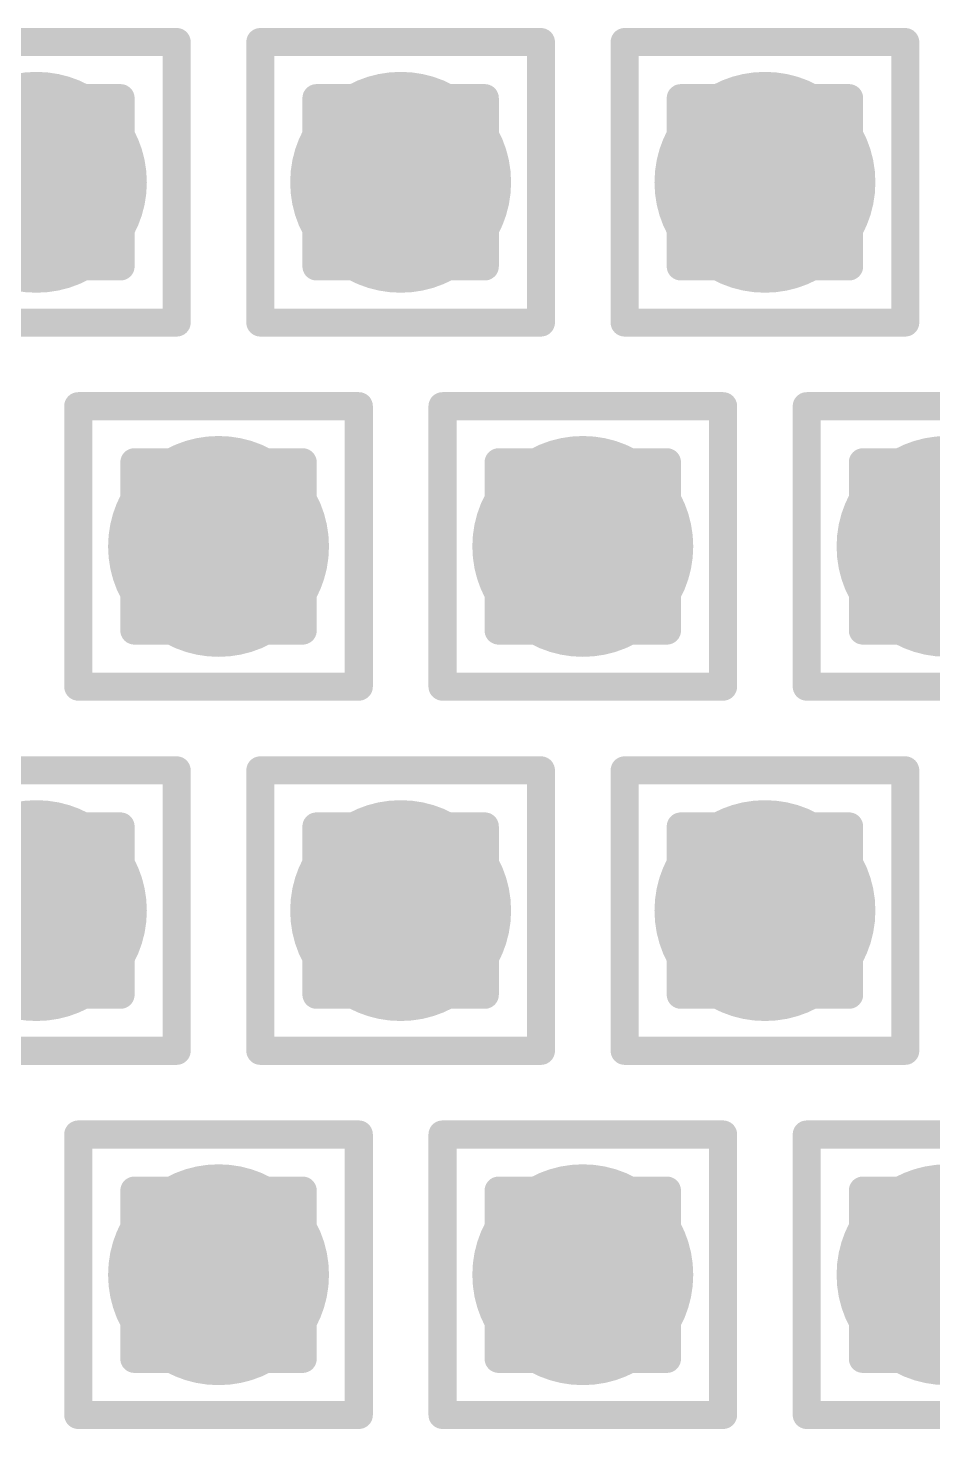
# Model space of a CAD drawing. Header units: inches. Extents: x -18 to 5357, y -8 to 5291.
# Drawn here: x 32.852 to 34.491, y 11.097 to 13.635 of the extents above; entities that cross this region are included whole.
import ezdxf

# ---------------------------------------------------------------- set-up
doc = ezdxf.new("R2010")
doc.units = ezdxf.units.IN
for name, color, linetype in [('Bottom Layer', 5, 'Continuous'), ('Drill Drawing', 1, 'Continuous'), ('Ground', 16, 'Continuous'), ('Power', 76, 'Continuous'), ('Top Layer', 1, 'Continuous'), ('Via Holes', 16, 'Continuous')]:
    doc.layers.add(name, color=color, linetype=linetype)

msp = doc.modelspace()

# ---------------------------------------------------------------- hatches: boundary and pattern name
at = {"layer": 'Bottom Layer'}
h = msp.add_hatch(color=5, dxfattribs=at)
edge = h.paths.add_edge_path()
edge.add_arc((32.8676, 13.3553), 0.2, 0, 360)
h = msp.add_hatch(color=5, dxfattribs=at)
edge = h.paths.add_edge_path()
edge.add_arc((33.5271, 13.3553), 0.2, 0, 360)
h = msp.add_hatch(color=5, dxfattribs=at)
edge = h.paths.add_edge_path()
edge.add_arc((34.1867, 13.3553), 0.2, 0, 360)
h = msp.add_hatch(color=5, dxfattribs=at)
edge = h.paths.add_edge_path()
edge.add_arc((33.1974, 12.6958), 0.2, 0, 360)
h = msp.add_hatch(color=5, dxfattribs=at)
edge = h.paths.add_edge_path()
edge.add_arc((33.8569, 12.6958), 0.2, 0, 360)
h = msp.add_hatch(color=5, dxfattribs=at)
edge = h.paths.add_edge_path()
edge.add_arc((34.5164, 12.6958), 0.2, 0, 360)
h = msp.add_hatch(color=5, dxfattribs=at)
edge = h.paths.add_edge_path()
edge.add_arc((32.8676, 12.0362), 0.2, 0, 360)
h = msp.add_hatch(color=5, dxfattribs=at)
edge = h.paths.add_edge_path()
edge.add_arc((33.5271, 12.0362), 0.2, 0, 360)
h = msp.add_hatch(color=5, dxfattribs=at)
edge = h.paths.add_edge_path()
edge.add_arc((34.1867, 12.0362), 0.2, 0, 360)
h = msp.add_hatch(color=5, dxfattribs=at)
edge = h.paths.add_edge_path()
edge.add_arc((33.1974, 11.3767), 0.2, 0, 360)
h = msp.add_hatch(color=5, dxfattribs=at)
edge = h.paths.add_edge_path()
edge.add_arc((33.8569, 11.3767), 0.2, 0, 360)
h = msp.add_hatch(color=5, dxfattribs=at)
edge = h.paths.add_edge_path()
edge.add_arc((34.5164, 11.3767), 0.2, 0, 360)
at = {"layer": 'Ground'}
h = msp.add_hatch(color=16, dxfattribs=at)
edge = h.paths.add_edge_path()
edge.add_arc((32.8676, 13.3553), 0.2, 0, 360)
h = msp.add_hatch(color=16, dxfattribs=at)
edge = h.paths.add_edge_path()
edge.add_arc((33.5271, 13.3553), 0.2, 0, 360)
h = msp.add_hatch(color=16, dxfattribs=at)
edge = h.paths.add_edge_path()
edge.add_arc((34.1867, 13.3553), 0.2, 0, 360)
h = msp.add_hatch(color=16, dxfattribs=at)
edge = h.paths.add_edge_path()
edge.add_arc((33.1974, 12.6958), 0.2, 0, 360)
h = msp.add_hatch(color=16, dxfattribs=at)
edge = h.paths.add_edge_path()
edge.add_arc((33.8569, 12.6958), 0.2, 0, 360)
h = msp.add_hatch(color=16, dxfattribs=at)
edge = h.paths.add_edge_path()
edge.add_arc((34.5164, 12.6958), 0.2, 0, 360)
h = msp.add_hatch(color=16, dxfattribs=at)
edge = h.paths.add_edge_path()
edge.add_arc((32.8676, 12.0362), 0.2, 0, 360)
h = msp.add_hatch(color=16, dxfattribs=at)
edge = h.paths.add_edge_path()
edge.add_arc((33.5271, 12.0362), 0.2, 0, 360)
h = msp.add_hatch(color=16, dxfattribs=at)
edge = h.paths.add_edge_path()
edge.add_arc((34.1867, 12.0362), 0.2, 0, 360)
h = msp.add_hatch(color=16, dxfattribs=at)
edge = h.paths.add_edge_path()
edge.add_arc((33.1974, 11.3767), 0.2, 0, 360)
h = msp.add_hatch(color=16, dxfattribs=at)
edge = h.paths.add_edge_path()
edge.add_arc((33.8569, 11.3767), 0.2, 0, 360)
h = msp.add_hatch(color=16, dxfattribs=at)
edge = h.paths.add_edge_path()
edge.add_arc((34.5164, 11.3767), 0.2, 0, 360)
at = {"layer": 'Power'}
h = msp.add_hatch(color=76, dxfattribs=at)
edge = h.paths.add_edge_path()
edge.add_arc((32.8676, 13.3553), 0.2, 0, 360)
h = msp.add_hatch(color=76, dxfattribs=at)
edge = h.paths.add_edge_path()
edge.add_arc((33.5271, 13.3553), 0.2, 0, 360)
h = msp.add_hatch(color=76, dxfattribs=at)
edge = h.paths.add_edge_path()
edge.add_arc((34.1867, 13.3553), 0.2, 0, 360)
h = msp.add_hatch(color=76, dxfattribs=at)
edge = h.paths.add_edge_path()
edge.add_arc((33.1974, 12.6958), 0.2, 0, 360)
h = msp.add_hatch(color=76, dxfattribs=at)
edge = h.paths.add_edge_path()
edge.add_arc((33.8569, 12.6958), 0.2, 0, 360)
h = msp.add_hatch(color=76, dxfattribs=at)
edge = h.paths.add_edge_path()
edge.add_arc((34.5164, 12.6958), 0.2, 0, 360)
h = msp.add_hatch(color=76, dxfattribs=at)
edge = h.paths.add_edge_path()
edge.add_arc((32.8676, 12.0362), 0.2, 0, 360)
h = msp.add_hatch(color=76, dxfattribs=at)
edge = h.paths.add_edge_path()
edge.add_arc((33.5271, 12.0362), 0.2, 0, 360)
h = msp.add_hatch(color=76, dxfattribs=at)
edge = h.paths.add_edge_path()
edge.add_arc((34.1867, 12.0362), 0.2, 0, 360)
h = msp.add_hatch(color=76, dxfattribs=at)
edge = h.paths.add_edge_path()
edge.add_arc((33.1974, 11.3767), 0.2, 0, 360)
h = msp.add_hatch(color=76, dxfattribs=at)
edge = h.paths.add_edge_path()
edge.add_arc((33.8569, 11.3767), 0.2, 0, 360)
h = msp.add_hatch(color=76, dxfattribs=at)
edge = h.paths.add_edge_path()
edge.add_arc((34.5164, 11.3767), 0.2, 0, 360)
at = {"layer": 'Top Layer'}
h = msp.add_hatch(color=1, dxfattribs=at)
edge = h.paths.add_edge_path()
edge.add_arc((32.8676, 13.3553), 0.2, 0, 360)
h = msp.add_hatch(color=1, dxfattribs=at)
edge = h.paths.add_edge_path()
edge.add_arc((33.5271, 13.3553), 0.2, 0, 360)
h = msp.add_hatch(color=1, dxfattribs=at)
edge = h.paths.add_edge_path()
edge.add_arc((34.1867, 13.3553), 0.2, 0, 360)
h = msp.add_hatch(color=1, dxfattribs=at)
edge = h.paths.add_edge_path()
edge.add_arc((33.1974, 12.6958), 0.2, 0, 360)
h = msp.add_hatch(color=1, dxfattribs=at)
edge = h.paths.add_edge_path()
edge.add_arc((33.8569, 12.6958), 0.2, 0, 360)
h = msp.add_hatch(color=1, dxfattribs=at)
edge = h.paths.add_edge_path()
edge.add_arc((34.5164, 12.6958), 0.2, 0, 360)
h = msp.add_hatch(color=1, dxfattribs=at)
edge = h.paths.add_edge_path()
edge.add_arc((32.8676, 12.0362), 0.2, 0, 360)
h = msp.add_hatch(color=1, dxfattribs=at)
edge = h.paths.add_edge_path()
edge.add_arc((33.5271, 12.0362), 0.2, 0, 360)
h = msp.add_hatch(color=1, dxfattribs=at)
edge = h.paths.add_edge_path()
edge.add_arc((34.1867, 12.0362), 0.2, 0, 360)
h = msp.add_hatch(color=1, dxfattribs=at)
edge = h.paths.add_edge_path()
edge.add_arc((33.1974, 11.3767), 0.2, 0, 360)
h = msp.add_hatch(color=1, dxfattribs=at)
edge = h.paths.add_edge_path()
edge.add_arc((33.8569, 11.3767), 0.2, 0, 360)
h = msp.add_hatch(color=1, dxfattribs=at)
edge = h.paths.add_edge_path()
edge.add_arc((34.5164, 11.3767), 0.2, 0, 360)
at = {"layer": 'Via Holes'}
h = msp.add_hatch(color=7, dxfattribs=at)
edge = h.paths.add_edge_path()
edge.add_arc((32.8676, 13.3553), 0.1, 0, 360)
h = msp.add_hatch(color=7, dxfattribs=at)
edge = h.paths.add_edge_path()
edge.add_arc((33.5271, 13.3553), 0.1, 0, 360)
h = msp.add_hatch(color=7, dxfattribs=at)
edge = h.paths.add_edge_path()
edge.add_arc((34.1867, 13.3553), 0.1, 0, 360)
h = msp.add_hatch(color=7, dxfattribs=at)
edge = h.paths.add_edge_path()
edge.add_arc((33.1974, 12.6958), 0.1, 0, 360)
h = msp.add_hatch(color=7, dxfattribs=at)
edge = h.paths.add_edge_path()
edge.add_arc((33.8569, 12.6958), 0.1, 0, 360)
h = msp.add_hatch(color=7, dxfattribs=at)
edge = h.paths.add_edge_path()
edge.add_arc((34.5164, 12.6958), 0.1, 0, 360)
h = msp.add_hatch(color=7, dxfattribs=at)
edge = h.paths.add_edge_path()
edge.add_arc((32.8676, 12.0362), 0.1, 0, 360)
h = msp.add_hatch(color=7, dxfattribs=at)
edge = h.paths.add_edge_path()
edge.add_arc((33.5271, 12.0362), 0.1, 0, 360)
h = msp.add_hatch(color=7, dxfattribs=at)
edge = h.paths.add_edge_path()
edge.add_arc((34.1867, 12.0362), 0.1, 0, 360)
h = msp.add_hatch(color=7, dxfattribs=at)
edge = h.paths.add_edge_path()
edge.add_arc((33.1974, 11.3767), 0.1, 0, 360)
h = msp.add_hatch(color=7, dxfattribs=at)
edge = h.paths.add_edge_path()
edge.add_arc((33.8569, 11.3767), 0.1, 0, 360)
h = msp.add_hatch(color=7, dxfattribs=at)
edge = h.paths.add_edge_path()
edge.add_arc((34.5164, 11.3767), 0.1, 0, 360)

# ---------------------------------------------------------------- linework, layer by layer
at = {"layer": 'Drill Drawing'}
for points in [[(32.6136, 13.6093, 0.0508, 0.0508, 0), (33.1216, 13.6093, 0.0508, 0.0508, 0)], [(33.1216, 13.1013, 0.0508, 0.0508, 0), (33.1216, 13.6093, 0.0508, 0.0508, 0)], [(33.2731, 13.6093, 0.0508, 0.0508, 0), (33.7811, 13.6093, 0.0508, 0.0508, 0)], [(33.2731, 13.1013, 0.0508, 0.0508, 0), (33.2731, 13.6093, 0.0508, 0.0508, 0)], [(33.7811, 13.1013, 0.0508, 0.0508, 0), (33.7811, 13.6093, 0.0508, 0.0508, 0)], [(33.9327, 13.6093, 0.0508, 0.0508, 0), (34.4407, 13.6093, 0.0508, 0.0508, 0)], [(33.9327, 13.1013, 0.0508, 0.0508, 0), (33.9327, 13.6093, 0.0508, 0.0508, 0)], [(34.4407, 13.1013, 0.0508, 0.0508, 0), (34.4407, 13.6093, 0.0508, 0.0508, 0)], [(32.7152, 13.5077, 0.0508, 0.0508, 0), (33.02, 13.5077, 0.0508, 0.0508, 0)], [(33.02, 13.2029, 0.0508, 0.0508, 0), (33.02, 13.5077, 0.0508, 0.0508, 0)], [(33.3747, 13.5077, 0.0508, 0.0508, 0), (33.6795, 13.5077, 0.0508, 0.0508, 0)], [(33.3747, 13.2029, 0.0508, 0.0508, 0), (33.3747, 13.5077, 0.0508, 0.0508, 0)], [(33.6795, 13.2029, 0.0508, 0.0508, 0), (33.6795, 13.5077, 0.0508, 0.0508, 0)], [(34.0343, 13.5077, 0.0508, 0.0508, 0), (34.3391, 13.5077, 0.0508, 0.0508, 0)], [(34.0343, 13.2029, 0.0508, 0.0508, 0), (34.0343, 13.5077, 0.0508, 0.0508, 0)], [(34.3391, 13.2029, 0.0508, 0.0508, 0), (34.3391, 13.5077, 0.0508, 0.0508, 0)], [(32.7152, 13.2029, 0.0508, 0.0508, 0), (33.02, 13.2029, 0.0508, 0.0508, 0)], [(33.3747, 13.2029, 0.0508, 0.0508, 0), (33.6795, 13.2029, 0.0508, 0.0508, 0)], [(34.0343, 13.2029, 0.0508, 0.0508, 0), (34.3391, 13.2029, 0.0508, 0.0508, 0)], [(32.6136, 13.1013, 0.0508, 0.0508, 0), (33.1216, 13.1013, 0.0508, 0.0508, 0)], [(33.2731, 13.1013, 0.0508, 0.0508, 0), (33.7811, 13.1013, 0.0508, 0.0508, 0)], [(33.9327, 13.1013, 0.0508, 0.0508, 0), (34.4407, 13.1013, 0.0508, 0.0508, 0)], [(32.9434, 12.9498, 0.0508, 0.0508, 0), (33.4514, 12.9498, 0.0508, 0.0508, 0)], [(32.9434, 12.4418, 0.0508, 0.0508, 0), (32.9434, 12.9498, 0.0508, 0.0508, 0)], [(33.4514, 12.4418, 0.0508, 0.0508, 0), (33.4514, 12.9498, 0.0508, 0.0508, 0)], [(33.6029, 12.9498, 0.0508, 0.0508, 0), (34.1109, 12.9498, 0.0508, 0.0508, 0)], [(33.6029, 12.4418, 0.0508, 0.0508, 0), (33.6029, 12.9498, 0.0508, 0.0508, 0)], [(34.1109, 12.4418, 0.0508, 0.0508, 0), (34.1109, 12.9498, 0.0508, 0.0508, 0)], [(34.2624, 12.9498, 0.0508, 0.0508, 0), (34.7704, 12.9498, 0.0508, 0.0508, 0)], [(34.2624, 12.4418, 0.0508, 0.0508, 0), (34.2624, 12.9498, 0.0508, 0.0508, 0)], [(33.045, 12.8482, 0.0508, 0.0508, 0), (33.3498, 12.8482, 0.0508, 0.0508, 0)], [(33.045, 12.5434, 0.0508, 0.0508, 0), (33.045, 12.8482, 0.0508, 0.0508, 0)], [(33.3498, 12.5434, 0.0508, 0.0508, 0), (33.3498, 12.8482, 0.0508, 0.0508, 0)], [(33.7045, 12.8482, 0.0508, 0.0508, 0), (34.0093, 12.8482, 0.0508, 0.0508, 0)], [(33.7045, 12.5434, 0.0508, 0.0508, 0), (33.7045, 12.8482, 0.0508, 0.0508, 0)], [(34.0093, 12.5434, 0.0508, 0.0508, 0), (34.0093, 12.8482, 0.0508, 0.0508, 0)], [(34.364, 12.8482, 0.0508, 0.0508, 0), (34.6688, 12.8482, 0.0508, 0.0508, 0)], [(34.364, 12.5434, 0.0508, 0.0508, 0), (34.364, 12.8482, 0.0508, 0.0508, 0)], [(33.045, 12.5434, 0.0508, 0.0508, 0), (33.3498, 12.5434, 0.0508, 0.0508, 0)], [(33.7045, 12.5434, 0.0508, 0.0508, 0), (34.0093, 12.5434, 0.0508, 0.0508, 0)], [(34.364, 12.5434, 0.0508, 0.0508, 0), (34.6688, 12.5434, 0.0508, 0.0508, 0)], [(32.9434, 12.4418, 0.0508, 0.0508, 0), (33.4514, 12.4418, 0.0508, 0.0508, 0)], [(33.6029, 12.4418, 0.0508, 0.0508, 0), (34.1109, 12.4418, 0.0508, 0.0508, 0)], [(34.2624, 12.4418, 0.0508, 0.0508, 0), (34.7704, 12.4418, 0.0508, 0.0508, 0)], [(32.6136, 12.2902, 0.0508, 0.0508, 0), (33.1216, 12.2902, 0.0508, 0.0508, 0)], [(33.1216, 11.7822, 0.0508, 0.0508, 0), (33.1216, 12.2902, 0.0508, 0.0508, 0)], [(33.2731, 12.2902, 0.0508, 0.0508, 0), (33.7811, 12.2902, 0.0508, 0.0508, 0)], [(33.2731, 11.7822, 0.0508, 0.0508, 0), (33.2731, 12.2902, 0.0508, 0.0508, 0)], [(33.7811, 11.7822, 0.0508, 0.0508, 0), (33.7811, 12.2902, 0.0508, 0.0508, 0)], [(33.9327, 12.2902, 0.0508, 0.0508, 0), (34.4407, 12.2902, 0.0508, 0.0508, 0)], [(33.9327, 11.7822, 0.0508, 0.0508, 0), (33.9327, 12.2902, 0.0508, 0.0508, 0)], [(34.4407, 11.7822, 0.0508, 0.0508, 0), (34.4407, 12.2902, 0.0508, 0.0508, 0)], [(32.7152, 12.1886, 0.0508, 0.0508, 0), (33.02, 12.1886, 0.0508, 0.0508, 0)], [(33.02, 11.8838, 0.0508, 0.0508, 0), (33.02, 12.1886, 0.0508, 0.0508, 0)], [(33.3747, 12.1886, 0.0508, 0.0508, 0), (33.6795, 12.1886, 0.0508, 0.0508, 0)], [(33.3747, 11.8838, 0.0508, 0.0508, 0), (33.3747, 12.1886, 0.0508, 0.0508, 0)], [(33.6795, 11.8838, 0.0508, 0.0508, 0), (33.6795, 12.1886, 0.0508, 0.0508, 0)], [(34.0343, 12.1886, 0.0508, 0.0508, 0), (34.3391, 12.1886, 0.0508, 0.0508, 0)], [(34.0343, 11.8838, 0.0508, 0.0508, 0), (34.0343, 12.1886, 0.0508, 0.0508, 0)], [(34.3391, 11.8838, 0.0508, 0.0508, 0), (34.3391, 12.1886, 0.0508, 0.0508, 0)], [(32.7152, 11.8838, 0.0508, 0.0508, 0), (33.02, 11.8838, 0.0508, 0.0508, 0)], [(33.3747, 11.8838, 0.0508, 0.0508, 0), (33.6795, 11.8838, 0.0508, 0.0508, 0)], [(34.0343, 11.8838, 0.0508, 0.0508, 0), (34.3391, 11.8838, 0.0508, 0.0508, 0)], [(32.6136, 11.7822, 0.0508, 0.0508, 0), (33.1216, 11.7822, 0.0508, 0.0508, 0)], [(33.2731, 11.7822, 0.0508, 0.0508, 0), (33.7811, 11.7822, 0.0508, 0.0508, 0)], [(33.9327, 11.7822, 0.0508, 0.0508, 0), (34.4407, 11.7822, 0.0508, 0.0508, 0)], [(32.9434, 11.6307, 0.0508, 0.0508, 0), (33.4514, 11.6307, 0.0508, 0.0508, 0)], [(32.9434, 11.1227, 0.0508, 0.0508, 0), (32.9434, 11.6307, 0.0508, 0.0508, 0)], [(33.4514, 11.1227, 0.0508, 0.0508, 0), (33.4514, 11.6307, 0.0508, 0.0508, 0)], [(33.6029, 11.6307, 0.0508, 0.0508, 0), (34.1109, 11.6307, 0.0508, 0.0508, 0)], [(33.6029, 11.1227, 0.0508, 0.0508, 0), (33.6029, 11.6307, 0.0508, 0.0508, 0)], [(34.1109, 11.1227, 0.0508, 0.0508, 0), (34.1109, 11.6307, 0.0508, 0.0508, 0)], [(34.2624, 11.6307, 0.0508, 0.0508, 0), (34.7704, 11.6307, 0.0508, 0.0508, 0)], [(34.2624, 11.1227, 0.0508, 0.0508, 0), (34.2624, 11.6307, 0.0508, 0.0508, 0)], [(33.045, 11.5291, 0.0508, 0.0508, 0), (33.3498, 11.5291, 0.0508, 0.0508, 0)], [(33.045, 11.2243, 0.0508, 0.0508, 0), (33.045, 11.5291, 0.0508, 0.0508, 0)], [(33.3498, 11.2243, 0.0508, 0.0508, 0), (33.3498, 11.5291, 0.0508, 0.0508, 0)], [(33.7045, 11.5291, 0.0508, 0.0508, 0), (34.0093, 11.5291, 0.0508, 0.0508, 0)], [(33.7045, 11.2243, 0.0508, 0.0508, 0), (33.7045, 11.5291, 0.0508, 0.0508, 0)], [(34.0093, 11.2243, 0.0508, 0.0508, 0), (34.0093, 11.5291, 0.0508, 0.0508, 0)], [(34.364, 11.5291, 0.0508, 0.0508, 0), (34.6688, 11.5291, 0.0508, 0.0508, 0)], [(34.364, 11.2243, 0.0508, 0.0508, 0), (34.364, 11.5291, 0.0508, 0.0508, 0)], [(33.045, 11.2243, 0.0508, 0.0508, 0), (33.3498, 11.2243, 0.0508, 0.0508, 0)], [(33.7045, 11.2243, 0.0508, 0.0508, 0), (34.0093, 11.2243, 0.0508, 0.0508, 0)], [(34.364, 11.2243, 0.0508, 0.0508, 0), (34.6688, 11.2243, 0.0508, 0.0508, 0)], [(32.9434, 11.1227, 0.0508, 0.0508, 0), (33.4514, 11.1227, 0.0508, 0.0508, 0)], [(33.6029, 11.1227, 0.0508, 0.0508, 0), (34.1109, 11.1227, 0.0508, 0.0508, 0)], [(34.2624, 11.1227, 0.0508, 0.0508, 0), (34.7704, 11.1227, 0.0508, 0.0508, 0)]]:
    msp.add_lwpolyline(points, format="xyseb", dxfattribs=at)
for points in [[(33.1089, 13.6093, 0.0254, 0.0254, 1), (33.1343, 13.6093, 0.0254, 0.0254, 1)], [(33.1089, 13.6093, 0.0254, 0.0254, 1), (33.1343, 13.6093, 0.0254, 0.0254, 1)], [(33.2604, 13.6093, 0.0254, 0.0254, 1), (33.2858, 13.6093, 0.0254, 0.0254, 1)], [(33.2604, 13.6093, 0.0254, 0.0254, 1), (33.2858, 13.6093, 0.0254, 0.0254, 1)], [(33.7684, 13.6093, 0.0254, 0.0254, 1), (33.7938, 13.6093, 0.0254, 0.0254, 1)], [(33.7684, 13.6093, 0.0254, 0.0254, 1), (33.7938, 13.6093, 0.0254, 0.0254, 1)], [(33.92, 13.6093, 0.0254, 0.0254, 1), (33.9454, 13.6093, 0.0254, 0.0254, 1)], [(33.92, 13.6093, 0.0254, 0.0254, 1), (33.9454, 13.6093, 0.0254, 0.0254, 1)], [(34.428, 13.6093, 0.0254, 0.0254, 1), (34.4534, 13.6093, 0.0254, 0.0254, 1)], [(34.428, 13.6093, 0.0254, 0.0254, 1), (34.4534, 13.6093, 0.0254, 0.0254, 1)], [(33.0073, 13.5077, 0.0254, 0.0254, 1), (33.0327, 13.5077, 0.0254, 0.0254, 1)], [(33.0073, 13.5077, 0.0254, 0.0254, 1), (33.0327, 13.5077, 0.0254, 0.0254, 1)], [(33.362, 13.5077, 0.0254, 0.0254, 1), (33.3874, 13.5077, 0.0254, 0.0254, 1)], [(33.362, 13.5077, 0.0254, 0.0254, 1), (33.3874, 13.5077, 0.0254, 0.0254, 1)], [(33.6668, 13.5077, 0.0254, 0.0254, 1), (33.6922, 13.5077, 0.0254, 0.0254, 1)], [(33.6668, 13.5077, 0.0254, 0.0254, 1), (33.6922, 13.5077, 0.0254, 0.0254, 1)], [(34.0216, 13.5077, 0.0254, 0.0254, 1), (34.047, 13.5077, 0.0254, 0.0254, 1)], [(34.0216, 13.5077, 0.0254, 0.0254, 1), (34.047, 13.5077, 0.0254, 0.0254, 1)], [(34.3264, 13.5077, 0.0254, 0.0254, 1), (34.3518, 13.5077, 0.0254, 0.0254, 1)], [(34.3264, 13.5077, 0.0254, 0.0254, 1), (34.3518, 13.5077, 0.0254, 0.0254, 1)], [(33.0073, 13.2029, 0.0254, 0.0254, 1), (33.0327, 13.2029, 0.0254, 0.0254, 1)], [(33.0073, 13.2029, 0.0254, 0.0254, 1), (33.0327, 13.2029, 0.0254, 0.0254, 1)], [(33.362, 13.2029, 0.0254, 0.0254, 1), (33.3874, 13.2029, 0.0254, 0.0254, 1)], [(33.362, 13.2029, 0.0254, 0.0254, 1), (33.3874, 13.2029, 0.0254, 0.0254, 1)], [(33.6668, 13.2029, 0.0254, 0.0254, 1), (33.6922, 13.2029, 0.0254, 0.0254, 1)], [(33.6668, 13.2029, 0.0254, 0.0254, 1), (33.6922, 13.2029, 0.0254, 0.0254, 1)], [(34.0216, 13.2029, 0.0254, 0.0254, 1), (34.047, 13.2029, 0.0254, 0.0254, 1)], [(34.0216, 13.2029, 0.0254, 0.0254, 1), (34.047, 13.2029, 0.0254, 0.0254, 1)], [(34.3264, 13.2029, 0.0254, 0.0254, 1), (34.3518, 13.2029, 0.0254, 0.0254, 1)], [(34.3264, 13.2029, 0.0254, 0.0254, 1), (34.3518, 13.2029, 0.0254, 0.0254, 1)], [(33.1089, 13.1013, 0.0254, 0.0254, 1), (33.1343, 13.1013, 0.0254, 0.0254, 1)], [(33.1089, 13.1013, 0.0254, 0.0254, 1), (33.1343, 13.1013, 0.0254, 0.0254, 1)], [(33.2604, 13.1013, 0.0254, 0.0254, 1), (33.2858, 13.1013, 0.0254, 0.0254, 1)], [(33.2604, 13.1013, 0.0254, 0.0254, 1), (33.2858, 13.1013, 0.0254, 0.0254, 1)], [(33.7684, 13.1013, 0.0254, 0.0254, 1), (33.7938, 13.1013, 0.0254, 0.0254, 1)], [(33.7684, 13.1013, 0.0254, 0.0254, 1), (33.7938, 13.1013, 0.0254, 0.0254, 1)], [(33.92, 13.1013, 0.0254, 0.0254, 1), (33.9454, 13.1013, 0.0254, 0.0254, 1)], [(33.92, 13.1013, 0.0254, 0.0254, 1), (33.9454, 13.1013, 0.0254, 0.0254, 1)], [(34.428, 13.1013, 0.0254, 0.0254, 1), (34.4534, 13.1013, 0.0254, 0.0254, 1)], [(34.428, 13.1013, 0.0254, 0.0254, 1), (34.4534, 13.1013, 0.0254, 0.0254, 1)], [(32.9307, 12.9498, 0.0254, 0.0254, 1), (32.9561, 12.9498, 0.0254, 0.0254, 1)], [(32.9307, 12.9498, 0.0254, 0.0254, 1), (32.9561, 12.9498, 0.0254, 0.0254, 1)], [(33.4387, 12.9498, 0.0254, 0.0254, 1), (33.4641, 12.9498, 0.0254, 0.0254, 1)], [(33.4387, 12.9498, 0.0254, 0.0254, 1), (33.4641, 12.9498, 0.0254, 0.0254, 1)], [(33.5902, 12.9498, 0.0254, 0.0254, 1), (33.6156, 12.9498, 0.0254, 0.0254, 1)], [(33.5902, 12.9498, 0.0254, 0.0254, 1), (33.6156, 12.9498, 0.0254, 0.0254, 1)], [(34.0982, 12.9498, 0.0254, 0.0254, 1), (34.1236, 12.9498, 0.0254, 0.0254, 1)], [(34.0982, 12.9498, 0.0254, 0.0254, 1), (34.1236, 12.9498, 0.0254, 0.0254, 1)], [(34.2497, 12.9498, 0.0254, 0.0254, 1), (34.2751, 12.9498, 0.0254, 0.0254, 1)], [(34.2497, 12.9498, 0.0254, 0.0254, 1), (34.2751, 12.9498, 0.0254, 0.0254, 1)], [(33.0323, 12.8482, 0.0254, 0.0254, 1), (33.0577, 12.8482, 0.0254, 0.0254, 1)], [(33.0323, 12.8482, 0.0254, 0.0254, 1), (33.0577, 12.8482, 0.0254, 0.0254, 1)], [(33.3371, 12.8482, 0.0254, 0.0254, 1), (33.3625, 12.8482, 0.0254, 0.0254, 1)], [(33.3371, 12.8482, 0.0254, 0.0254, 1), (33.3625, 12.8482, 0.0254, 0.0254, 1)], [(33.6918, 12.8482, 0.0254, 0.0254, 1), (33.7172, 12.8482, 0.0254, 0.0254, 1)], [(33.6918, 12.8482, 0.0254, 0.0254, 1), (33.7172, 12.8482, 0.0254, 0.0254, 1)], [(33.9966, 12.8482, 0.0254, 0.0254, 1), (34.022, 12.8482, 0.0254, 0.0254, 1)], [(33.9966, 12.8482, 0.0254, 0.0254, 1), (34.022, 12.8482, 0.0254, 0.0254, 1)], [(34.3513, 12.8482, 0.0254, 0.0254, 1), (34.3767, 12.8482, 0.0254, 0.0254, 1)], [(34.3513, 12.8482, 0.0254, 0.0254, 1), (34.3767, 12.8482, 0.0254, 0.0254, 1)], [(33.0323, 12.5434, 0.0254, 0.0254, 1), (33.0577, 12.5434, 0.0254, 0.0254, 1)], [(33.0323, 12.5434, 0.0254, 0.0254, 1), (33.0577, 12.5434, 0.0254, 0.0254, 1)], [(33.3371, 12.5434, 0.0254, 0.0254, 1), (33.3625, 12.5434, 0.0254, 0.0254, 1)], [(33.3371, 12.5434, 0.0254, 0.0254, 1), (33.3625, 12.5434, 0.0254, 0.0254, 1)], [(33.6918, 12.5434, 0.0254, 0.0254, 1), (33.7172, 12.5434, 0.0254, 0.0254, 1)], [(33.6918, 12.5434, 0.0254, 0.0254, 1), (33.7172, 12.5434, 0.0254, 0.0254, 1)], [(33.9966, 12.5434, 0.0254, 0.0254, 1), (34.022, 12.5434, 0.0254, 0.0254, 1)], [(33.9966, 12.5434, 0.0254, 0.0254, 1), (34.022, 12.5434, 0.0254, 0.0254, 1)], [(34.3513, 12.5434, 0.0254, 0.0254, 1), (34.3767, 12.5434, 0.0254, 0.0254, 1)], [(34.3513, 12.5434, 0.0254, 0.0254, 1), (34.3767, 12.5434, 0.0254, 0.0254, 1)], [(32.9307, 12.4418, 0.0254, 0.0254, 1), (32.9561, 12.4418, 0.0254, 0.0254, 1)], [(32.9307, 12.4418, 0.0254, 0.0254, 1), (32.9561, 12.4418, 0.0254, 0.0254, 1)], [(33.4387, 12.4418, 0.0254, 0.0254, 1), (33.4641, 12.4418, 0.0254, 0.0254, 1)], [(33.4387, 12.4418, 0.0254, 0.0254, 1), (33.4641, 12.4418, 0.0254, 0.0254, 1)], [(33.5902, 12.4418, 0.0254, 0.0254, 1), (33.6156, 12.4418, 0.0254, 0.0254, 1)], [(33.5902, 12.4418, 0.0254, 0.0254, 1), (33.6156, 12.4418, 0.0254, 0.0254, 1)], [(34.0982, 12.4418, 0.0254, 0.0254, 1), (34.1236, 12.4418, 0.0254, 0.0254, 1)], [(34.0982, 12.4418, 0.0254, 0.0254, 1), (34.1236, 12.4418, 0.0254, 0.0254, 1)], [(34.2497, 12.4418, 0.0254, 0.0254, 1), (34.2751, 12.4418, 0.0254, 0.0254, 1)], [(34.2497, 12.4418, 0.0254, 0.0254, 1), (34.2751, 12.4418, 0.0254, 0.0254, 1)], [(33.1089, 12.2902, 0.0254, 0.0254, 1), (33.1343, 12.2902, 0.0254, 0.0254, 1)], [(33.1089, 12.2902, 0.0254, 0.0254, 1), (33.1343, 12.2902, 0.0254, 0.0254, 1)], [(33.2604, 12.2902, 0.0254, 0.0254, 1), (33.2858, 12.2902, 0.0254, 0.0254, 1)], [(33.2604, 12.2902, 0.0254, 0.0254, 1), (33.2858, 12.2902, 0.0254, 0.0254, 1)], [(33.7684, 12.2902, 0.0254, 0.0254, 1), (33.7938, 12.2902, 0.0254, 0.0254, 1)], [(33.7684, 12.2902, 0.0254, 0.0254, 1), (33.7938, 12.2902, 0.0254, 0.0254, 1)], [(33.92, 12.2902, 0.0254, 0.0254, 1), (33.9454, 12.2902, 0.0254, 0.0254, 1)], [(33.92, 12.2902, 0.0254, 0.0254, 1), (33.9454, 12.2902, 0.0254, 0.0254, 1)], [(34.428, 12.2902, 0.0254, 0.0254, 1), (34.4534, 12.2902, 0.0254, 0.0254, 1)], [(34.428, 12.2902, 0.0254, 0.0254, 1), (34.4534, 12.2902, 0.0254, 0.0254, 1)], [(33.0073, 12.1886, 0.0254, 0.0254, 1), (33.0327, 12.1886, 0.0254, 0.0254, 1)], [(33.0073, 12.1886, 0.0254, 0.0254, 1), (33.0327, 12.1886, 0.0254, 0.0254, 1)], [(33.362, 12.1886, 0.0254, 0.0254, 1), (33.3874, 12.1886, 0.0254, 0.0254, 1)], [(33.362, 12.1886, 0.0254, 0.0254, 1), (33.3874, 12.1886, 0.0254, 0.0254, 1)], [(33.6668, 12.1886, 0.0254, 0.0254, 1), (33.6922, 12.1886, 0.0254, 0.0254, 1)], [(33.6668, 12.1886, 0.0254, 0.0254, 1), (33.6922, 12.1886, 0.0254, 0.0254, 1)], [(34.0216, 12.1886, 0.0254, 0.0254, 1), (34.047, 12.1886, 0.0254, 0.0254, 1)], [(34.0216, 12.1886, 0.0254, 0.0254, 1), (34.047, 12.1886, 0.0254, 0.0254, 1)], [(34.3264, 12.1886, 0.0254, 0.0254, 1), (34.3518, 12.1886, 0.0254, 0.0254, 1)], [(34.3264, 12.1886, 0.0254, 0.0254, 1), (34.3518, 12.1886, 0.0254, 0.0254, 1)], [(33.0073, 11.8838, 0.0254, 0.0254, 1), (33.0327, 11.8838, 0.0254, 0.0254, 1)], [(33.0073, 11.8838, 0.0254, 0.0254, 1), (33.0327, 11.8838, 0.0254, 0.0254, 1)], [(33.362, 11.8838, 0.0254, 0.0254, 1), (33.3874, 11.8838, 0.0254, 0.0254, 1)], [(33.362, 11.8838, 0.0254, 0.0254, 1), (33.3874, 11.8838, 0.0254, 0.0254, 1)], [(33.6668, 11.8838, 0.0254, 0.0254, 1), (33.6922, 11.8838, 0.0254, 0.0254, 1)], [(33.6668, 11.8838, 0.0254, 0.0254, 1), (33.6922, 11.8838, 0.0254, 0.0254, 1)], [(34.0216, 11.8838, 0.0254, 0.0254, 1), (34.047, 11.8838, 0.0254, 0.0254, 1)], [(34.0216, 11.8838, 0.0254, 0.0254, 1), (34.047, 11.8838, 0.0254, 0.0254, 1)], [(34.3264, 11.8838, 0.0254, 0.0254, 1), (34.3518, 11.8838, 0.0254, 0.0254, 1)], [(34.3264, 11.8838, 0.0254, 0.0254, 1), (34.3518, 11.8838, 0.0254, 0.0254, 1)], [(33.1089, 11.7822, 0.0254, 0.0254, 1), (33.1343, 11.7822, 0.0254, 0.0254, 1)], [(33.1089, 11.7822, 0.0254, 0.0254, 1), (33.1343, 11.7822, 0.0254, 0.0254, 1)], [(33.2604, 11.7822, 0.0254, 0.0254, 1), (33.2858, 11.7822, 0.0254, 0.0254, 1)], [(33.2604, 11.7822, 0.0254, 0.0254, 1), (33.2858, 11.7822, 0.0254, 0.0254, 1)], [(33.7684, 11.7822, 0.0254, 0.0254, 1), (33.7938, 11.7822, 0.0254, 0.0254, 1)], [(33.7684, 11.7822, 0.0254, 0.0254, 1), (33.7938, 11.7822, 0.0254, 0.0254, 1)], [(33.92, 11.7822, 0.0254, 0.0254, 1), (33.9454, 11.7822, 0.0254, 0.0254, 1)], [(33.92, 11.7822, 0.0254, 0.0254, 1), (33.9454, 11.7822, 0.0254, 0.0254, 1)], [(34.428, 11.7822, 0.0254, 0.0254, 1), (34.4534, 11.7822, 0.0254, 0.0254, 1)], [(34.428, 11.7822, 0.0254, 0.0254, 1), (34.4534, 11.7822, 0.0254, 0.0254, 1)], [(32.9307, 11.6307, 0.0254, 0.0254, 1), (32.9561, 11.6307, 0.0254, 0.0254, 1)], [(32.9307, 11.6307, 0.0254, 0.0254, 1), (32.9561, 11.6307, 0.0254, 0.0254, 1)], [(33.4387, 11.6307, 0.0254, 0.0254, 1), (33.4641, 11.6307, 0.0254, 0.0254, 1)], [(33.4387, 11.6307, 0.0254, 0.0254, 1), (33.4641, 11.6307, 0.0254, 0.0254, 1)], [(33.5902, 11.6307, 0.0254, 0.0254, 1), (33.6156, 11.6307, 0.0254, 0.0254, 1)], [(33.5902, 11.6307, 0.0254, 0.0254, 1), (33.6156, 11.6307, 0.0254, 0.0254, 1)], [(34.0982, 11.6307, 0.0254, 0.0254, 1), (34.1236, 11.6307, 0.0254, 0.0254, 1)], [(34.0982, 11.6307, 0.0254, 0.0254, 1), (34.1236, 11.6307, 0.0254, 0.0254, 1)], [(34.2497, 11.6307, 0.0254, 0.0254, 1), (34.2751, 11.6307, 0.0254, 0.0254, 1)], [(34.2497, 11.6307, 0.0254, 0.0254, 1), (34.2751, 11.6307, 0.0254, 0.0254, 1)], [(33.0323, 11.5291, 0.0254, 0.0254, 1), (33.0577, 11.5291, 0.0254, 0.0254, 1)], [(33.0323, 11.5291, 0.0254, 0.0254, 1), (33.0577, 11.5291, 0.0254, 0.0254, 1)], [(33.3371, 11.5291, 0.0254, 0.0254, 1), (33.3625, 11.5291, 0.0254, 0.0254, 1)], [(33.3371, 11.5291, 0.0254, 0.0254, 1), (33.3625, 11.5291, 0.0254, 0.0254, 1)], [(33.6918, 11.5291, 0.0254, 0.0254, 1), (33.7172, 11.5291, 0.0254, 0.0254, 1)], [(33.6918, 11.5291, 0.0254, 0.0254, 1), (33.7172, 11.5291, 0.0254, 0.0254, 1)], [(33.9966, 11.5291, 0.0254, 0.0254, 1), (34.022, 11.5291, 0.0254, 0.0254, 1)], [(33.9966, 11.5291, 0.0254, 0.0254, 1), (34.022, 11.5291, 0.0254, 0.0254, 1)], [(34.3513, 11.5291, 0.0254, 0.0254, 1), (34.3767, 11.5291, 0.0254, 0.0254, 1)], [(34.3513, 11.5291, 0.0254, 0.0254, 1), (34.3767, 11.5291, 0.0254, 0.0254, 1)], [(33.0323, 11.2243, 0.0254, 0.0254, 1), (33.0577, 11.2243, 0.0254, 0.0254, 1)], [(33.0323, 11.2243, 0.0254, 0.0254, 1), (33.0577, 11.2243, 0.0254, 0.0254, 1)], [(33.3371, 11.2243, 0.0254, 0.0254, 1), (33.3625, 11.2243, 0.0254, 0.0254, 1)], [(33.3371, 11.2243, 0.0254, 0.0254, 1), (33.3625, 11.2243, 0.0254, 0.0254, 1)], [(33.6918, 11.2243, 0.0254, 0.0254, 1), (33.7172, 11.2243, 0.0254, 0.0254, 1)], [(33.6918, 11.2243, 0.0254, 0.0254, 1), (33.7172, 11.2243, 0.0254, 0.0254, 1)], [(33.9966, 11.2243, 0.0254, 0.0254, 1), (34.022, 11.2243, 0.0254, 0.0254, 1)], [(33.9966, 11.2243, 0.0254, 0.0254, 1), (34.022, 11.2243, 0.0254, 0.0254, 1)], [(34.3513, 11.2243, 0.0254, 0.0254, 1), (34.3767, 11.2243, 0.0254, 0.0254, 1)], [(34.3513, 11.2243, 0.0254, 0.0254, 1), (34.3767, 11.2243, 0.0254, 0.0254, 1)], [(32.9307, 11.1227, 0.0254, 0.0254, 1), (32.9561, 11.1227, 0.0254, 0.0254, 1)], [(32.9307, 11.1227, 0.0254, 0.0254, 1), (32.9561, 11.1227, 0.0254, 0.0254, 1)], [(33.4387, 11.1227, 0.0254, 0.0254, 1), (33.4641, 11.1227, 0.0254, 0.0254, 1)], [(33.4387, 11.1227, 0.0254, 0.0254, 1), (33.4641, 11.1227, 0.0254, 0.0254, 1)], [(33.5902, 11.1227, 0.0254, 0.0254, 1), (33.6156, 11.1227, 0.0254, 0.0254, 1)], [(33.5902, 11.1227, 0.0254, 0.0254, 1), (33.6156, 11.1227, 0.0254, 0.0254, 1)], [(34.0982, 11.1227, 0.0254, 0.0254, 1), (34.1236, 11.1227, 0.0254, 0.0254, 1)], [(34.0982, 11.1227, 0.0254, 0.0254, 1), (34.1236, 11.1227, 0.0254, 0.0254, 1)], [(34.2497, 11.1227, 0.0254, 0.0254, 1), (34.2751, 11.1227, 0.0254, 0.0254, 1)], [(34.2497, 11.1227, 0.0254, 0.0254, 1), (34.2751, 11.1227, 0.0254, 0.0254, 1)]]:
    msp.add_lwpolyline(points, format="xyseb", close=True, dxfattribs=at)

doc.saveas('drawing.dxf')
